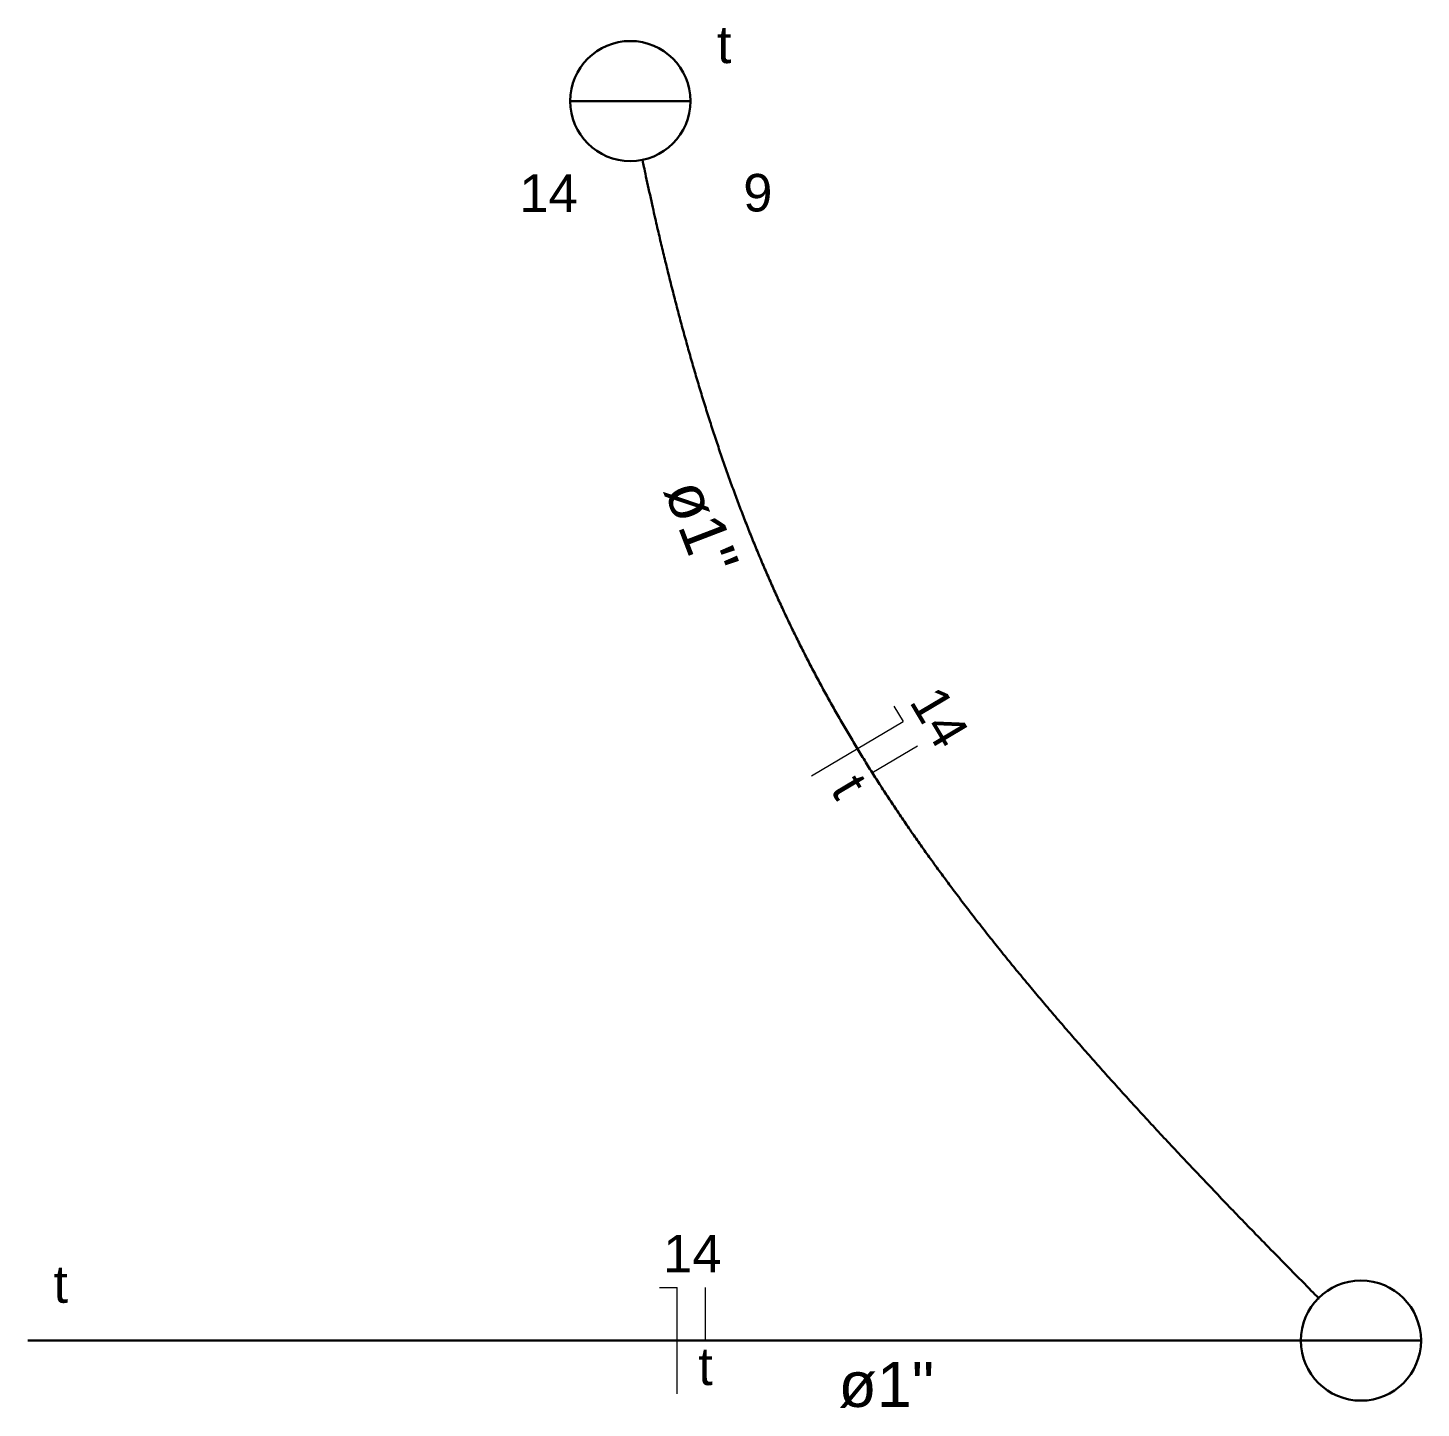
# Model space of a CAD drawing. Header units: millimetres. Extents: x 0 to 55.3, y 20.8 to 61.4.
# Drawn here: x 10.081 to 13.357, y 24.198 to 27.444 of the extents above; entities that cross this region are included whole.
import ezdxf

# ---------------------------------------------------------------- set-up
doc = ezdxf.new("R2010")
doc.units = ezdxf.units.MM
doc.linetypes.add('Dashed', pattern=[0.75, 0.5, -0.25])
for name, color, linetype, lineweight in [('EL-Condutos', 4, 'Continuous', 30), ('EL-Fios', 2, 'Continuous', 20), ('EL-Textos_condutos', 2, 'Continuous', 20), ('EL-Textos_fios', 2, 'Continuous', 20), ('EL-Textos_pontos', 2, 'Continuous', 30), ('P-SIMBOL', 3, 'Continuous', 30)]:
    doc.layers.add(name, color=color, linetype=linetype, lineweight=lineweight)
doc.styles.add('Arial', font='Arial')

msp = doc.modelspace()

# ---------------------------------------------------------------- linework, layer by layer
at = {"layer": 'EL-Condutos', "linetype": 'Dashed', "ltscale": 7, "flags": 128}
for points in [[(13.117111, 24.456038), (13.11668, 24.456475), (13.115423, 24.457747), (13.113397, 24.459798), (13.110659, 24.462572), (13.107264, 24.466011), (13.103268, 24.470059), (13.098729, 24.474659), (13.093701, 24.479754), (13.088242, 24.485288), (13.082408, 24.491204), (13.076254, 24.497445), (13.069838, 24.503955), (13.063214, 24.510677), (13.056441, 24.517554), (13.049573, 24.52453), (13.042667, 24.531548), (13.035779, 24.53855), (13.028966, 24.545482), (13.022283, 24.552284), (13.015787, 24.558902), (13.009764, 24.565045), (13.003951, 24.570979), (12.998334, 24.576718), (12.992899, 24.582277), (12.987632, 24.587671), (12.982518, 24.592913), (12.977544, 24.598018), (12.972695, 24.603), (12.967958, 24.607873), (12.963317, 24.612653), (12.95876, 24.617352), (12.954271, 24.621986), (12.949836, 24.626569), (12.945442, 24.631115), (12.941074, 24.635639), (12.936718, 24.640154), (12.93236, 24.644675), (12.927986, 24.649217), (12.923581, 24.653794), (12.919132, 24.658419), (12.914802, 24.662923), (12.910421, 24.667482), (12.905993, 24.672092), (12.901522, 24.67675), (12.897011, 24.681452), (12.892463, 24.686195), (12.887883, 24.690975), (12.883274, 24.695788), (12.878639, 24.700631), (12.873982, 24.705501), (12.869307, 24.710393), (12.864617, 24.715304), (12.859916, 24.72023), (12.855208, 24.725169), (12.850495, 24.730115), (12.845782, 24.735067), (12.841073, 24.740019), (12.83637, 24.744969), (12.831678, 24.749913), (12.827, 24.754847), (12.822516, 24.759582), (12.818047, 24.764305), (12.813593, 24.769018), (12.809153, 24.773722), (12.804725, 24.778417), (12.800309, 24.783104), (12.795905, 24.787784), (12.79151, 24.792459), (12.787125, 24.797129), (12.782749, 24.801795), (12.77838, 24.806458), (12.774017, 24.811119), (12.76966, 24.815778), (12.765308, 24.820438), (12.760961, 24.825098), (12.756616, 24.82976), (12.752273, 24.834424), (12.747932, 24.839092), (12.743591, 24.843765), (12.73925, 24.848443), (12.735069, 24.852952), (12.730888, 24.857468), (12.726705, 24.861989), (12.722522, 24.866515), (12.718339, 24.871045), (12.714156, 24.875581), (12.709973, 24.880122), (12.705791, 24.884666), (12.701609, 24.889215), (12.697429, 24.893768), (12.69325, 24.898324), (12.689072, 24.902884), (12.684897, 24.907447), (12.680723, 24.912014), (12.676551, 24.916583), (12.672383, 24.921155), (12.668217, 24.925729), (12.664054, 24.930306), (12.659894, 24.934884), (12.655738, 24.939464), (12.651736, 24.943881), (12.647737, 24.948298), (12.643742, 24.952718), (12.63975, 24.957139), (12.635762, 24.961562), (12.631777, 24.965986), (12.627795, 24.970413), (12.623816, 24.974842), (12.619841, 24.979273), (12.615869, 24.983705), (12.611901, 24.988141), (12.607935, 24.992578), (12.603973, 24.997018), (12.600014, 25.00146), (12.596057, 25.005905), (12.592104, 25.010352), (12.588154, 25.014802), (12.584207, 25.019255), (12.580262, 25.023711), (12.576321, 25.02817), (12.57252, 25.032475), (12.568721, 25.036784), (12.564926, 25.041095), (12.561133, 25.045409), (12.557343, 25.049726), (12.553555, 25.054046), (12.549771, 25.058368), (12.54599, 25.062694), (12.542211, 25.067022), (12.538436, 25.071353), (12.534663, 25.075686), (12.530894, 25.080023), (12.527128, 25.084362), (12.523365, 25.088704), (12.519605, 25.093049), (12.515848, 25.097397), (12.512095, 25.101748), (12.508345, 25.106101), (12.504598, 25.110457), (12.500855, 25.114816), (12.49724, 25.119032), (12.493629, 25.123251), (12.490021, 25.127472), (12.486416, 25.131696), (12.482814, 25.135922), (12.479216, 25.140152), (12.475621, 25.144384), (12.472029, 25.148619), (12.468441, 25.152856), (12.464856, 25.157097), (12.461274, 25.16134), (12.457696, 25.165587), (12.454121, 25.169836), (12.45055, 25.174088), (12.446983, 25.178343), (12.443419, 25.182601), (12.439858, 25.186861), (12.436301, 25.191125), (12.432747, 25.195392), (12.429198, 25.199662), (12.425764, 25.203799), (12.422334, 25.207939), (12.418907, 25.212082), (12.415484, 25.216228), (12.412064, 25.220376), (12.408648, 25.224528), (12.405235, 25.228682), (12.401826, 25.23284), (12.398421, 25.237), (12.395019, 25.241163), (12.391621, 25.24533), (12.388226, 25.249499), (12.384835, 25.253672), (12.381448, 25.257847), (12.378065, 25.262026), (12.374685, 25.266207), (12.37131, 25.270392), (12.367938, 25.27458), (12.36457, 25.27877), (12.361205, 25.282964), (12.357945, 25.287036), (12.354689, 25.291111), (12.351436, 25.295189), (12.348187, 25.29927), (12.344942, 25.303354), (12.341701, 25.307441), (12.338463, 25.311531), (12.33523, 25.315623), (12.332, 25.319719), (12.328774, 25.323819), (12.325552, 25.327921), (12.322334, 25.332026), (12.31912, 25.336134), (12.31591, 25.340246), (12.312704, 25.34436), (12.309502, 25.348478), (12.306304, 25.352599), (12.30311, 25.356723), (12.299921, 25.360851), (12.296735, 25.364981), (12.293642, 25.369001), (12.290552, 25.373024), (12.287466, 25.37705), (12.284384, 25.381079), (12.281307, 25.385111), (12.278233, 25.389146), (12.275164, 25.393184), (12.272098, 25.397226), (12.269037, 25.40127), (12.26598, 25.405318), (12.262927, 25.409369), (12.259878, 25.413423), (12.256834, 25.41748), (12.253794, 25.42154), (12.250758, 25.425604), (12.247726, 25.429671), (12.244699, 25.433741), (12.241676, 25.437814), (12.238658, 25.441891), (12.235644, 25.44597), (12.232709, 25.449951), (12.229779, 25.453935), (12.226853, 25.457922), (12.223932, 25.461912), (12.221015, 25.465906), (12.218102, 25.469902), (12.215193, 25.473902), (12.212289, 25.477904), (12.209389, 25.48191), (12.206494, 25.48592), (12.203603, 25.489932), (12.200716, 25.493948), (12.197834, 25.497967), (12.194957, 25.501989), (12.192084, 25.506014), (12.189215, 25.510042), (12.186352, 25.514074), (12.183492, 25.518109), (12.180638, 25.522148), (12.177788, 25.526189), (12.175006, 25.530144), (12.172228, 25.534102), (12.169455, 25.538064), (12.166687, 25.542028), (12.163923, 25.545996), (12.161163, 25.549967), (12.158408, 25.553941), (12.155658, 25.557918), (12.152913, 25.561898), (12.150172, 25.565882), (12.147436, 25.569869), (12.144704, 25.573859), (12.141977, 25.577852), (12.139255, 25.581849), (12.136538, 25.585848), (12.133826, 25.589851), (12.131118, 25.593858), (12.128415, 25.597867), (12.125717, 25.60188), (12.123024, 25.605896), (12.120387, 25.609838), (12.117755, 25.613784), (12.115128, 25.617732), (12.112506, 25.621684), (12.109888, 25.625639), (12.107275, 25.629597), (12.104667, 25.633559), (12.102064, 25.637523), (12.099465, 25.641491), (12.096872, 25.645462), (12.094283, 25.649436), (12.091699, 25.653414), (12.089121, 25.657394), (12.086547, 25.661378), (12.083978, 25.665365), (12.081414, 25.669355), (12.078856, 25.673348), (12.076302, 25.677345), (12.073753, 25.681345), (12.07121, 25.685348), (12.068711, 25.689291), (12.066218, 25.693237), (12.063729, 25.697186), (12.061246, 25.701138), (12.058767, 25.705094), (12.056294, 25.709052), (12.053825, 25.713014), (12.051362, 25.716979), (12.048904, 25.720947), (12.04645, 25.724918), (12.044002, 25.728892), (12.041559, 25.73287), (12.039121, 25.736851), (12.036689, 25.740834), (12.034261, 25.744821), (12.031839, 25.748811), (12.029421, 25.752804), (12.027009, 25.756801), (12.024603, 25.7608), (12.022201, 25.764803), (12.019834, 25.76876), (12.017472, 25.772719), (12.015116, 25.776682), (12.012764, 25.780648), (12.010418, 25.784617), (12.008077, 25.788589), (12.005741, 25.792564), (12.00341, 25.796542), (12.001085, 25.800524), (11.998765, 25.804508), (11.99645, 25.808495), (11.99414, 25.812486), (11.991836, 25.816479), (11.989537, 25.820476), (11.987243, 25.824475), (11.984955, 25.828478), (11.982672, 25.832483), (11.980394, 25.836492), (11.978122, 25.840504), (11.975855, 25.844519), (11.973613, 25.848502), (11.971376, 25.852489), (11.969144, 25.856478), (11.966918, 25.860471), (11.964697, 25.864466), (11.962481, 25.868465), (11.960271, 25.872466), (11.958066, 25.876471), (11.955866, 25.880478), (11.953672, 25.884488), (11.951483, 25.888502), (11.9493, 25.892518), (11.947122, 25.896537), (11.944949, 25.900559), (11.942782, 25.904584), (11.940621, 25.908612), (11.938464, 25.912643), (11.936314, 25.916677), (11.934168, 25.920713), (11.932029, 25.924753), (11.929904, 25.928777), (11.927785, 25.932803), (11.925672, 25.936832), (11.923563, 25.940865), (11.921461, 25.9449), (11.919364, 25.948938), (11.917272, 25.952979), (11.915185, 25.957022), (11.913105, 25.961069), (11.911029, 25.965118), (11.908959, 25.96917), (11.906895, 25.973225), (11.904836, 25.977282), (11.902783, 25.981343), (11.900735, 25.985406), (11.898693, 25.989472), (11.896656, 25.993541), (11.894624, 25.997612), (11.892599, 26.001686), (11.890578, 26.005763), (11.888565, 26.00984), (11.886557, 26.01392), (11.884555, 26.018002), (11.882558, 26.022087), (11.880567, 26.026175), (11.878581, 26.030265), (11.876601, 26.034358), (11.874626, 26.038454), (11.872657, 26.042552), (11.870693, 26.046653), (11.868735, 26.050757), (11.866783, 26.054863), (11.864836, 26.058972), (11.862894, 26.063084), (11.860958, 26.067198), (11.859028, 26.071315), (11.857103, 26.075434), (11.855183, 26.079556), (11.853269, 26.08368), (11.851361, 26.087808), (11.849452, 26.091951), (11.847549, 26.096096), (11.845651, 26.100244), (11.843759, 26.104395), (11.841872, 26.108549), (11.839991, 26.112704), (11.838115, 26.116863), (11.836245, 26.121023), (11.83438, 26.125187), (11.832521, 26.129352), (11.830668, 26.133521), (11.82882, 26.137691), (11.826977, 26.141864), (11.82514, 26.14604), (11.823309, 26.150218), (11.821483, 26.154398), (11.819662, 26.158581), (11.817847, 26.162766), (11.816038, 26.166954), (11.814234, 26.171143), (11.812422, 26.175366), (11.810617, 26.17959), (11.808816, 26.183818), (11.807022, 26.188047), (11.805233, 26.192279), (11.803449, 26.196513), (11.801671, 26.200749), (11.799898, 26.204988), (11.798131, 26.209229), (11.796369, 26.213472), (11.794613, 26.217718), (11.792863, 26.221966), (11.791117, 26.226216), (11.789378, 26.230468), (11.787643, 26.234723), (11.785914, 26.23898), (11.784191, 26.243239), (11.782473, 26.2475), (11.78076, 26.251763), (11.779053, 26.256029), (11.777333, 26.260343), (11.775618, 26.26466), (11.773908, 26.268979), (11.772204, 26.2733), (11.770506, 26.277623), (11.768813, 26.281949), (11.767125, 26.286276), (11.765443, 26.290606), (11.763766, 26.294938), (11.762095, 26.299271), (11.760429, 26.303607), (11.758768, 26.307945), (11.757113, 26.312285), (11.755463, 26.316627), (11.753819, 26.320971), (11.752179, 26.325317), (11.750546, 26.329665), (11.748917, 26.334015), (11.747294, 26.338367), (11.745676, 26.342721), (11.74404, 26.34714), (11.742409, 26.351562), (11.740783, 26.355985), (11.739163, 26.360411), (11.737548, 26.364838), (11.735939, 26.369268), (11.734335, 26.373699), (11.732736, 26.378132), (11.731143, 26.382567), (11.729555, 26.387004), (11.727972, 26.391443), (11.726394, 26.395884), (11.724822, 26.400327), (11.723254, 26.404771), (11.721692, 26.409218), (11.720135, 26.413666), (11.718583, 26.418116), (11.717037, 26.422568), (11.715495, 26.427022), (11.713959, 26.431478), (11.7124, 26.436016), (11.710846, 26.440556), (11.709298, 26.445098), (11.707754, 26.449641), (11.706216, 26.454186), (11.704683, 26.458733), (11.703156, 26.463282), (11.701633, 26.467833), (11.700116, 26.472385), (11.698603, 26.476938), (11.697096, 26.481494), (11.695594, 26.48605), (11.694097, 26.490609), (11.692605, 26.495169), (11.691118, 26.49973), (11.689636, 26.504293), (11.688159, 26.508857), (11.686687, 26.513422), (11.685221, 26.517989), (11.683759, 26.522557), (11.682271, 26.527224), (11.680788, 26.531892), (11.67931, 26.536561), (11.677838, 26.541232), (11.67637, 26.545905), (11.674907, 26.550579), (11.67345, 26.555255), (11.671997, 26.559932), (11.670549, 26.564611), (11.669106, 26.569293), (11.667667, 26.573976), (11.666234, 26.578661), (11.664805, 26.583348), (11.663381, 26.588037), (11.661961, 26.592728), (11.660546, 26.597421), (11.659136, 26.602116), (11.65773, 26.606814), (11.656329, 26.611514), (11.654932, 26.616217), (11.653506, 26.621036), (11.652085, 26.625857), (11.650668, 26.63068), (11.649256, 26.635505), (11.647849, 26.640331), (11.646447, 26.645158), (11.64505, 26.649987), (11.643657, 26.654816), (11.642269, 26.659645), (11.640886, 26.664475), (11.639509, 26.669304), (11.638136, 26.674133), (11.636768, 26.678961), (11.635405, 26.683788), (11.634048, 26.688614), (11.632695, 26.693438), (11.631348, 26.698261), (11.630005, 26.703081), (11.628668, 26.707899), (11.627337, 26.712714), (11.625974, 26.717656), (11.624618, 26.722596), (11.623266, 26.727535), (11.621919, 26.732473), (11.620577, 26.737413), (11.619239, 26.742354), (11.617905, 26.747299), (11.616575, 26.752247), (11.615249, 26.757201), (11.613926, 26.76216), (11.612606, 26.767127), (11.611289, 26.772101), (11.609974, 26.777085), (11.608663, 26.782078), (11.607353, 26.787083), (11.606045, 26.7921), (11.604739, 26.79713), (11.603434, 26.802173), (11.602131, 26.807232), (11.600828, 26.812308), (11.599488, 26.817548), (11.59815, 26.822803), (11.596815, 26.828068), (11.595482, 26.833339), (11.594153, 26.838612), (11.59283, 26.843883), (11.591512, 26.849149), (11.5902, 26.854404), (11.588896, 26.859646), (11.5876, 26.86487), (11.586313, 26.870073), (11.585035, 26.875249), (11.583768, 26.880396), (11.582513, 26.885509), (11.581269, 26.890584), (11.580039, 26.895618), (11.578822, 26.900605), (11.57762, 26.905543), (11.576434, 26.910427), (11.575264, 26.915254), (11.574074, 26.92017), (11.572899, 26.925037), (11.571736, 26.929868), (11.570581, 26.934681), (11.569431, 26.939491), (11.568282, 26.944312), (11.567132, 26.949162), (11.565976, 26.954055), (11.564813, 26.959006), (11.563637, 26.964032), (11.562446, 26.969148), (11.561237, 26.97437), (11.560006, 26.979713), (11.55875, 26.985192), (11.557465, 26.990824), (11.556149, 26.996623), (11.554798, 27.002606), (11.553408, 27.008788), (11.551977, 27.015185), (11.550501, 27.021811), (11.548927, 27.028903), (11.547315, 27.036196), (11.545677, 27.043629), (11.544026, 27.051141), (11.542375, 27.058671), (11.540737, 27.066157), (11.539125, 27.07354), (11.537552, 27.080757), (11.53603, 27.087748), (11.534573, 27.094451), (11.533194, 27.100806), (11.531905, 27.106751), (11.530719, 27.112226), (11.529649, 27.117168), (11.528709, 27.121518), (11.52791, 27.125214), (11.527267, 27.128195), (11.526791, 27.1304), (11.526496, 27.131768), (11.526395, 27.132238)], [(10.081344, 24.357299), (10.081943, 24.357299), (10.083688, 24.357299), (10.0865, 24.357299), (10.090302, 24.357299), (10.095015, 24.357299), (10.100561, 24.357299), (10.106863, 24.357299), (10.113841, 24.357299), (10.121419, 24.357299), (10.129518, 24.357299), (10.138059, 24.357299), (10.146966, 24.357299), (10.156159, 24.357299), (10.16556, 24.357299), (10.175092, 24.357299), (10.184677, 24.357299), (10.194235, 24.357299), (10.20369, 24.357299), (10.212964, 24.357299), (10.221977, 24.357299), (10.230154, 24.357299), (10.238053, 24.357299), (10.24569, 24.357299), (10.253087, 24.357299), (10.260261, 24.357299), (10.267231, 24.357299), (10.274018, 24.357299), (10.280639, 24.357299), (10.287114, 24.357299), (10.293462, 24.357299), (10.299701, 24.357299), (10.305852, 24.357299), (10.311933, 24.357299), (10.317963, 24.357299), (10.323961, 24.357299), (10.329946, 24.357299), (10.335938, 24.357299), (10.341955, 24.357299), (10.348016, 24.357299), (10.35414, 24.357299), (10.359972, 24.357299), (10.365872, 24.357299), (10.371835, 24.357299), (10.377858, 24.357299), (10.383935, 24.357299), (10.390061, 24.357299), (10.396233, 24.357299), (10.402444, 24.357299), (10.408692, 24.357299), (10.41497, 24.357299), (10.421275, 24.357299), (10.427602, 24.357299), (10.433946, 24.357299), (10.440302, 24.357299), (10.446666, 24.357299), (10.453033, 24.357299), (10.459399, 24.357299), (10.465759, 24.357299), (10.472107, 24.357299), (10.47844, 24.357299), (10.484386, 24.357299), (10.490315, 24.357299), (10.496229, 24.357299), (10.502128, 24.357299), (10.508014, 24.357299), (10.513888, 24.357299), (10.519751, 24.357299), (10.525603, 24.357299), (10.531448, 24.357299), (10.537284, 24.357299), (10.543114, 24.357299), (10.548939, 24.357299), (10.554759, 24.357299), (10.560577, 24.357299), (10.566392, 24.357299), (10.572207, 24.357299), (10.578022, 24.357299), (10.583839, 24.357299), (10.589658, 24.357299), (10.595482, 24.357299), (10.600978, 24.357299), (10.606478, 24.357299), (10.611983, 24.357299), (10.61749, 24.357299), (10.623001, 24.357299), (10.628515, 24.357299), (10.634032, 24.357299), (10.639551, 24.357299), (10.645073, 24.357299), (10.650596, 24.357299), (10.656121, 24.357299), (10.661647, 24.357299), (10.667174, 24.357299), (10.672702, 24.357299), (10.67823, 24.357299), (10.683758, 24.357299), (10.689287, 24.357299), (10.694815, 24.357299), (10.700342, 24.357299), (10.705869, 24.357299), (10.711091, 24.357299), (10.716313, 24.357299), (10.721533, 24.357299), (10.726753, 24.357299), (10.731972, 24.357299), (10.73719, 24.357299), (10.742408, 24.357299), (10.747625, 24.357299), (10.752841, 24.357299), (10.758057, 24.357299), (10.763273, 24.357299), (10.768488, 24.357299), (10.773703, 24.357299), (10.778918, 24.357299), (10.784133, 24.357299), (10.789347, 24.357299), (10.794562, 24.357299), (10.799777, 24.357299), (10.804992, 24.357299), (10.810207, 24.357299), (10.81515, 24.357299), (10.820094, 24.357299), (10.825037, 24.357299), (10.829981, 24.357299), (10.834926, 24.357299), (10.83987, 24.357299), (10.844814, 24.357299), (10.849759, 24.357299), (10.854704, 24.357299), (10.859649, 24.357299), (10.864594, 24.357299), (10.869539, 24.357299), (10.874484, 24.357299), (10.879429, 24.357299), (10.884375, 24.357299), (10.88932, 24.357299), (10.894265, 24.357299), (10.89921, 24.357299), (10.904156, 24.357299), (10.909101, 24.357299), (10.913804, 24.357299), (10.918507, 24.357299), (10.92321, 24.357299), (10.927913, 24.357299), (10.932616, 24.357299), (10.937318, 24.357299), (10.942021, 24.357299), (10.946724, 24.357299), (10.951427, 24.357299), (10.956129, 24.357299), (10.960832, 24.357299), (10.965535, 24.357299), (10.970237, 24.357299), (10.97494, 24.357299), (10.979642, 24.357299), (10.984345, 24.357299), (10.989048, 24.357299), (10.99375, 24.357299), (10.998453, 24.357299), (11.003155, 24.357299), (11.007646, 24.357299), (11.012137, 24.357299), (11.016628, 24.357299), (11.021119, 24.357299), (11.02561, 24.357299), (11.030101, 24.357299), (11.034592, 24.357299), (11.039083, 24.357299), (11.043574, 24.357299), (11.048065, 24.357299), (11.052556, 24.357299), (11.057047, 24.357299), (11.061538, 24.357299), (11.066029, 24.357299), (11.070521, 24.357299), (11.075012, 24.357299), (11.079503, 24.357299), (11.083994, 24.357299), (11.088485, 24.357299), (11.092976, 24.357299), (11.097285, 24.357299), (11.101595, 24.357299), (11.105904, 24.357299), (11.110214, 24.357299), (11.114524, 24.357299), (11.118833, 24.357299), (11.123143, 24.357299), (11.127452, 24.357299), (11.131762, 24.357299), (11.136071, 24.357299), (11.140381, 24.357299), (11.14469, 24.357299), (11.149, 24.357299), (11.15331, 24.357299), (11.157619, 24.357299), (11.161929, 24.357299), (11.166238, 24.357299), (11.170548, 24.357299), (11.174857, 24.357299), (11.179167, 24.357299), (11.183325, 24.357299), (11.187483, 24.357299), (11.191642, 24.357299), (11.1958, 24.357299), (11.199958, 24.357299), (11.204117, 24.357299), (11.208275, 24.357299), (11.212433, 24.357299), (11.216592, 24.357299), (11.22075, 24.357299), (11.224908, 24.357299), (11.229067, 24.357299), (11.233225, 24.357299), (11.237383, 24.357299), (11.241542, 24.357299), (11.2457, 24.357299), (11.249858, 24.357299), (11.254017, 24.357299), (11.258175, 24.357299), (11.262333, 24.357299), (11.26637, 24.357299), (11.270408, 24.357299), (11.274445, 24.357299), (11.278483, 24.357299), (11.28252, 24.357299), (11.286557, 24.357299), (11.290595, 24.357299), (11.294632, 24.357299), (11.298669, 24.357299), (11.302707, 24.357299), (11.306744, 24.357299), (11.310781, 24.357299), (11.314819, 24.357299), (11.318856, 24.357299), (11.322893, 24.357299), (11.326931, 24.357299), (11.330968, 24.357299), (11.335005, 24.357299), (11.339043, 24.357299), (11.34308, 24.357299), (11.347027, 24.357299), (11.350973, 24.357299), (11.35492, 24.357299), (11.358866, 24.357299), (11.362813, 24.357299), (11.36676, 24.357299), (11.370706, 24.357299), (11.374653, 24.357299), (11.378599, 24.357299), (11.382546, 24.357299), (11.386493, 24.357299), (11.390439, 24.357299), (11.394386, 24.357299), (11.398332, 24.357299), (11.402279, 24.357299), (11.406226, 24.357299), (11.410172, 24.357299), (11.414119, 24.357299), (11.418065, 24.357299), (11.422012, 24.357299), (11.425898, 24.357299), (11.429784, 24.357299), (11.43367, 24.357299), (11.437556, 24.357299), (11.441443, 24.357299), (11.445329, 24.357299), (11.449215, 24.357299), (11.453101, 24.357299), (11.456987, 24.357299), (11.460873, 24.357299), (11.464759, 24.357299), (11.468645, 24.357299), (11.472532, 24.357299), (11.476418, 24.357299), (11.480304, 24.357299), (11.48419, 24.357299), (11.488076, 24.357299), (11.491962, 24.357299), (11.495848, 24.357299), (11.499734, 24.357299), (11.50359, 24.357299), (11.507446, 24.357299), (11.511302, 24.357299), (11.515158, 24.357299), (11.519014, 24.357299), (11.52287, 24.357299), (11.526725, 24.357299), (11.530581, 24.357299), (11.534437, 24.357299), (11.538293, 24.357299), (11.542149, 24.357299), (11.546005, 24.357299), (11.549861, 24.357299), (11.553716, 24.357299), (11.557572, 24.357299), (11.561428, 24.357299), (11.565284, 24.357299), (11.56914, 24.357299), (11.572996, 24.357299), (11.576852, 24.357299), (11.580708, 24.357299), (11.584563, 24.357299), (11.588419, 24.357299), (11.592275, 24.357299), (11.596131, 24.357299), (11.599987, 24.357299), (11.603843, 24.357299), (11.607699, 24.357299), (11.611554, 24.357299), (11.61541, 24.357299), (11.619266, 24.357299), (11.623122, 24.357299), (11.626978, 24.357299), (11.630834, 24.357299), (11.63469, 24.357299), (11.638546, 24.357299), (11.642401, 24.357299), (11.646257, 24.357299), (11.650113, 24.357299), (11.653969, 24.357299), (11.657855, 24.357299), (11.661741, 24.357299), (11.665627, 24.357299), (11.669514, 24.357299), (11.6734, 24.357299), (11.677286, 24.357299), (11.681172, 24.357299), (11.685058, 24.357299), (11.688944, 24.357299), (11.69283, 24.357299), (11.696716, 24.357299), (11.700602, 24.357299), (11.704489, 24.357299), (11.708375, 24.357299), (11.712261, 24.357299), (11.716147, 24.357299), (11.720033, 24.357299), (11.723919, 24.357299), (11.727805, 24.357299), (11.731691, 24.357299), (11.735638, 24.357299), (11.739585, 24.357299), (11.743531, 24.357299), (11.747478, 24.357299), (11.751424, 24.357299), (11.755371, 24.357299), (11.759318, 24.357299), (11.763264, 24.357299), (11.767211, 24.357299), (11.771157, 24.357299), (11.775104, 24.357299), (11.779051, 24.357299), (11.782997, 24.357299), (11.786944, 24.357299), (11.79089, 24.357299), (11.794837, 24.357299), (11.798784, 24.357299), (11.80273, 24.357299), (11.806677, 24.357299), (11.810623, 24.357299), (11.814661, 24.357299), (11.818698, 24.357299), (11.822735, 24.357299), (11.826773, 24.357299), (11.83081, 24.357299), (11.834847, 24.357299), (11.838885, 24.357299), (11.842922, 24.357299), (11.846959, 24.357299), (11.850997, 24.357299), (11.855034, 24.357299), (11.859071, 24.357299), (11.863109, 24.357299), (11.867146, 24.357299), (11.871183, 24.357299), (11.875221, 24.357299), (11.879258, 24.357299), (11.883296, 24.357299), (11.887333, 24.357299), (11.89137, 24.357299), (11.895529, 24.357299), (11.899687, 24.357299), (11.903845, 24.357299), (11.908003, 24.357299), (11.912162, 24.357299), (11.91632, 24.357299), (11.920478, 24.357299), (11.924637, 24.357299), (11.928795, 24.357299), (11.932953, 24.357299), (11.937112, 24.357299), (11.94127, 24.357299), (11.945428, 24.357299), (11.949587, 24.357299), (11.953745, 24.357299), (11.957903, 24.357299), (11.962062, 24.357299), (11.96622, 24.357299), (11.970378, 24.357299), (11.974537, 24.357299), (11.978846, 24.357299), (11.983156, 24.357299), (11.987465, 24.357299), (11.991775, 24.357299), (11.996084, 24.357299), (12.000394, 24.357299), (12.004703, 24.357299), (12.009013, 24.357299), (12.013322, 24.357299), (12.017632, 24.357299), (12.021942, 24.357299), (12.026251, 24.357299), (12.030561, 24.357299), (12.03487, 24.357299), (12.03918, 24.357299), (12.043489, 24.357299), (12.047799, 24.357299), (12.052108, 24.357299), (12.056418, 24.357299), (12.060728, 24.357299), (12.065219, 24.357299), (12.06971, 24.357299), (12.074201, 24.357299), (12.078692, 24.357299), (12.083183, 24.357299), (12.087674, 24.357299), (12.092165, 24.357299), (12.096656, 24.357299), (12.101147, 24.357299), (12.105638, 24.357299), (12.110129, 24.357299), (12.11462, 24.357299), (12.119111, 24.357299), (12.123602, 24.357299), (12.128093, 24.357299), (12.132584, 24.357299), (12.137075, 24.357299), (12.141566, 24.357299), (12.146057, 24.357299), (12.150548, 24.357299), (12.155251, 24.357299), (12.159953, 24.357299), (12.164656, 24.357299), (12.169358, 24.357299), (12.174061, 24.357299), (12.178764, 24.357299), (12.183466, 24.357299), (12.188169, 24.357299), (12.192871, 24.357299), (12.197574, 24.357299), (12.202277, 24.357299), (12.206979, 24.357299), (12.211682, 24.357299), (12.216385, 24.357299), (12.221088, 24.357299), (12.225791, 24.357299), (12.230494, 24.357299), (12.235197, 24.357299), (12.2399, 24.357299), (12.244603, 24.357299), (12.249548, 24.357299), (12.254493, 24.357299), (12.259438, 24.357299), (12.264383, 24.357299), (12.269329, 24.357299), (12.274274, 24.357299), (12.279219, 24.357299), (12.284164, 24.357299), (12.289109, 24.357299), (12.294054, 24.357299), (12.298999, 24.357299), (12.303944, 24.357299), (12.308889, 24.357299), (12.313833, 24.357299), (12.318778, 24.357299), (12.323722, 24.357299), (12.328666, 24.357299), (12.33361, 24.357299), (12.338553, 24.357299), (12.343497, 24.357299), (12.348712, 24.357299), (12.353927, 24.357299), (12.359141, 24.357299), (12.364356, 24.357299), (12.369571, 24.357299), (12.374785, 24.357299), (12.38, 24.357299), (12.385215, 24.357299), (12.390431, 24.357299), (12.395646, 24.357299), (12.400862, 24.357299), (12.406079, 24.357299), (12.411295, 24.357299), (12.416513, 24.357299), (12.421731, 24.357299), (12.42695, 24.357299), (12.43217, 24.357299), (12.437391, 24.357299), (12.442612, 24.357299), (12.447835, 24.357299), (12.453361, 24.357299), (12.458889, 24.357299), (12.464417, 24.357299), (12.469945, 24.357299), (12.475473, 24.357299), (12.481002, 24.357299), (12.48653, 24.357299), (12.492057, 24.357299), (12.497583, 24.357299), (12.503108, 24.357299), (12.508631, 24.357299), (12.514152, 24.357299), (12.519671, 24.357299), (12.525188, 24.357299), (12.530702, 24.357299), (12.536213, 24.357299), (12.541721, 24.357299), (12.547225, 24.357299), (12.552726, 24.357299), (12.558222, 24.357299), (12.564045, 24.357299), (12.569864, 24.357299), (12.575681, 24.357299), (12.581496, 24.357299), (12.587311, 24.357299), (12.593127, 24.357299), (12.598944, 24.357299), (12.604765, 24.357299), (12.610589, 24.357299), (12.616419, 24.357299), (12.622256, 24.357299), (12.6281, 24.357299), (12.633953, 24.357299), (12.639815, 24.357299), (12.645689, 24.357299), (12.651575, 24.357299), (12.657474, 24.357299), (12.663388, 24.357299), (12.669317, 24.357299), (12.675263, 24.357299), (12.681596, 24.357299), (12.687945, 24.357299), (12.694304, 24.357299), (12.70067, 24.357299), (12.707037, 24.357299), (12.713401, 24.357299), (12.719757, 24.357299), (12.726101, 24.357299), (12.732428, 24.357299), (12.738733, 24.357299), (12.745011, 24.357299), (12.751259, 24.357299), (12.757471, 24.357299), (12.763642, 24.357299), (12.769769, 24.357299), (12.775845, 24.357299), (12.781868, 24.357299), (12.787831, 24.357299), (12.793731, 24.357299), (12.799563, 24.357299), (12.805687, 24.357299), (12.811749, 24.357299), (12.817765, 24.357299), (12.823757, 24.357299), (12.829742, 24.357299), (12.83574, 24.357299), (12.84177, 24.357299), (12.847851, 24.357299), (12.854002, 24.357299), (12.860242, 24.357299), (12.86659, 24.357299), (12.873065, 24.357299), (12.879686, 24.357299), (12.886472, 24.357299), (12.893443, 24.357299), (12.900617, 24.357299), (12.908013, 24.357299), (12.915651, 24.357299), (12.923549, 24.357299), (12.931727, 24.357299), (12.94074, 24.357299), (12.950013, 24.357299), (12.959468, 24.357299), (12.969027, 24.357299), (12.978611, 24.357299), (12.988143, 24.357299), (12.997545, 24.357299), (13.006738, 24.357299), (13.015644, 24.357299), (13.024186, 24.357299), (13.032284, 24.357299), (13.039862, 24.357299), (13.046841, 24.357299), (13.053142, 24.357299), (13.058689, 24.357299), (13.063402, 24.357299), (13.067203, 24.357299), (13.070016, 24.357299), (13.07176, 24.357299), (13.072359, 24.357299)]]:
    msp.add_lwpolyline(points, dxfattribs=at)
at = {"layer": 'EL-Fios'}
for p, q in [((12.117552, 25.848964), (12.138852, 25.813139)), ((11.923902, 25.685469), (12.138852, 25.813139)), ((12.065352, 25.692084), (12.172852, 25.755924)), ((11.566452, 24.482299), (11.608102, 24.482299)), ((11.608102, 24.232299), (11.608102, 24.482299)), ((11.674652, 24.357299), (11.674652, 24.482299))]:
    msp.add_line(p, q, dxfattribs=at)
at = {"layer": 'P-SIMBOL'}
for p, q in [((11.356302, 27.271899), (11.639302, 27.271899)), ((13.074002, 24.357299), (13.357002, 24.357299))]:
    msp.add_line(p, q, dxfattribs=at)
for centre in [(11.497802, 27.271899), (13.215502, 24.357299)]:
    msp.add_circle(centre, 0.14125, dxfattribs=at)

# ---------------------------------------------------------------- texts
at = {"layer": 'EL-Textos_condutos', "insert": (11.613635, 26.251003), "char_height": 0.1059, "width": 0.38124, "attachment_point": 8, "rotation": 290.964315, "line_spacing_factor": 0.798, "style": 'Arial'}
msp.add_mtext('ø1"', dxfattribs=at)
at = {"layer": 'EL-Textos_condutos', "insert": (12.099502, 24.198446), "char_height": 0.1059, "width": 0.38124, "attachment_point": 8, "line_spacing_factor": 0.798, "style": 'Arial'}
msp.add_mtext('ø1"', dxfattribs=at)
at = {"layer": 'EL-Textos_fios', "char_height": 0.08825, "attachment_point": 8, "rotation": 300.711169, "line_spacing_factor": 0.798, "style": 'Arial'}
for s, insert, width in [('14', (12.18704, 25.800872), 0.2118), ('t', (11.97454, 25.637872), 0.1059)]:
    msp.add_mtext(s, dxfattribs=dict(at, insert=insert, width=width))
at = {"layer": 'EL-Textos_fios', "char_height": 0.08825, "attachment_point": 8, "line_spacing_factor": 0.798, "style": 'Arial'}
for s, insert, width in [('14', (11.643502, 24.517621), 0.2118), ('t', (11.674502, 24.251621), 0.1059)]:
    msp.add_mtext(s, dxfattribs=dict(at, insert=insert, width=width))
at = {"layer": 'EL-Textos_pontos', "char_height": 0.08825, "attachment_point": 8, "line_spacing_factor": 0.798, "style": 'Arial'}
for s, insert, width in [('t', (11.718502, 27.360121), 0.1059), ('14', (11.305502, 27.011121), 0.2118), ('9', (11.797502, 27.011121), 0.1059), ('t', (10.158502, 24.445121), 0.1059)]:
    msp.add_mtext(s, dxfattribs=dict(at, insert=insert, width=width))

doc.saveas('drawing.dxf')
